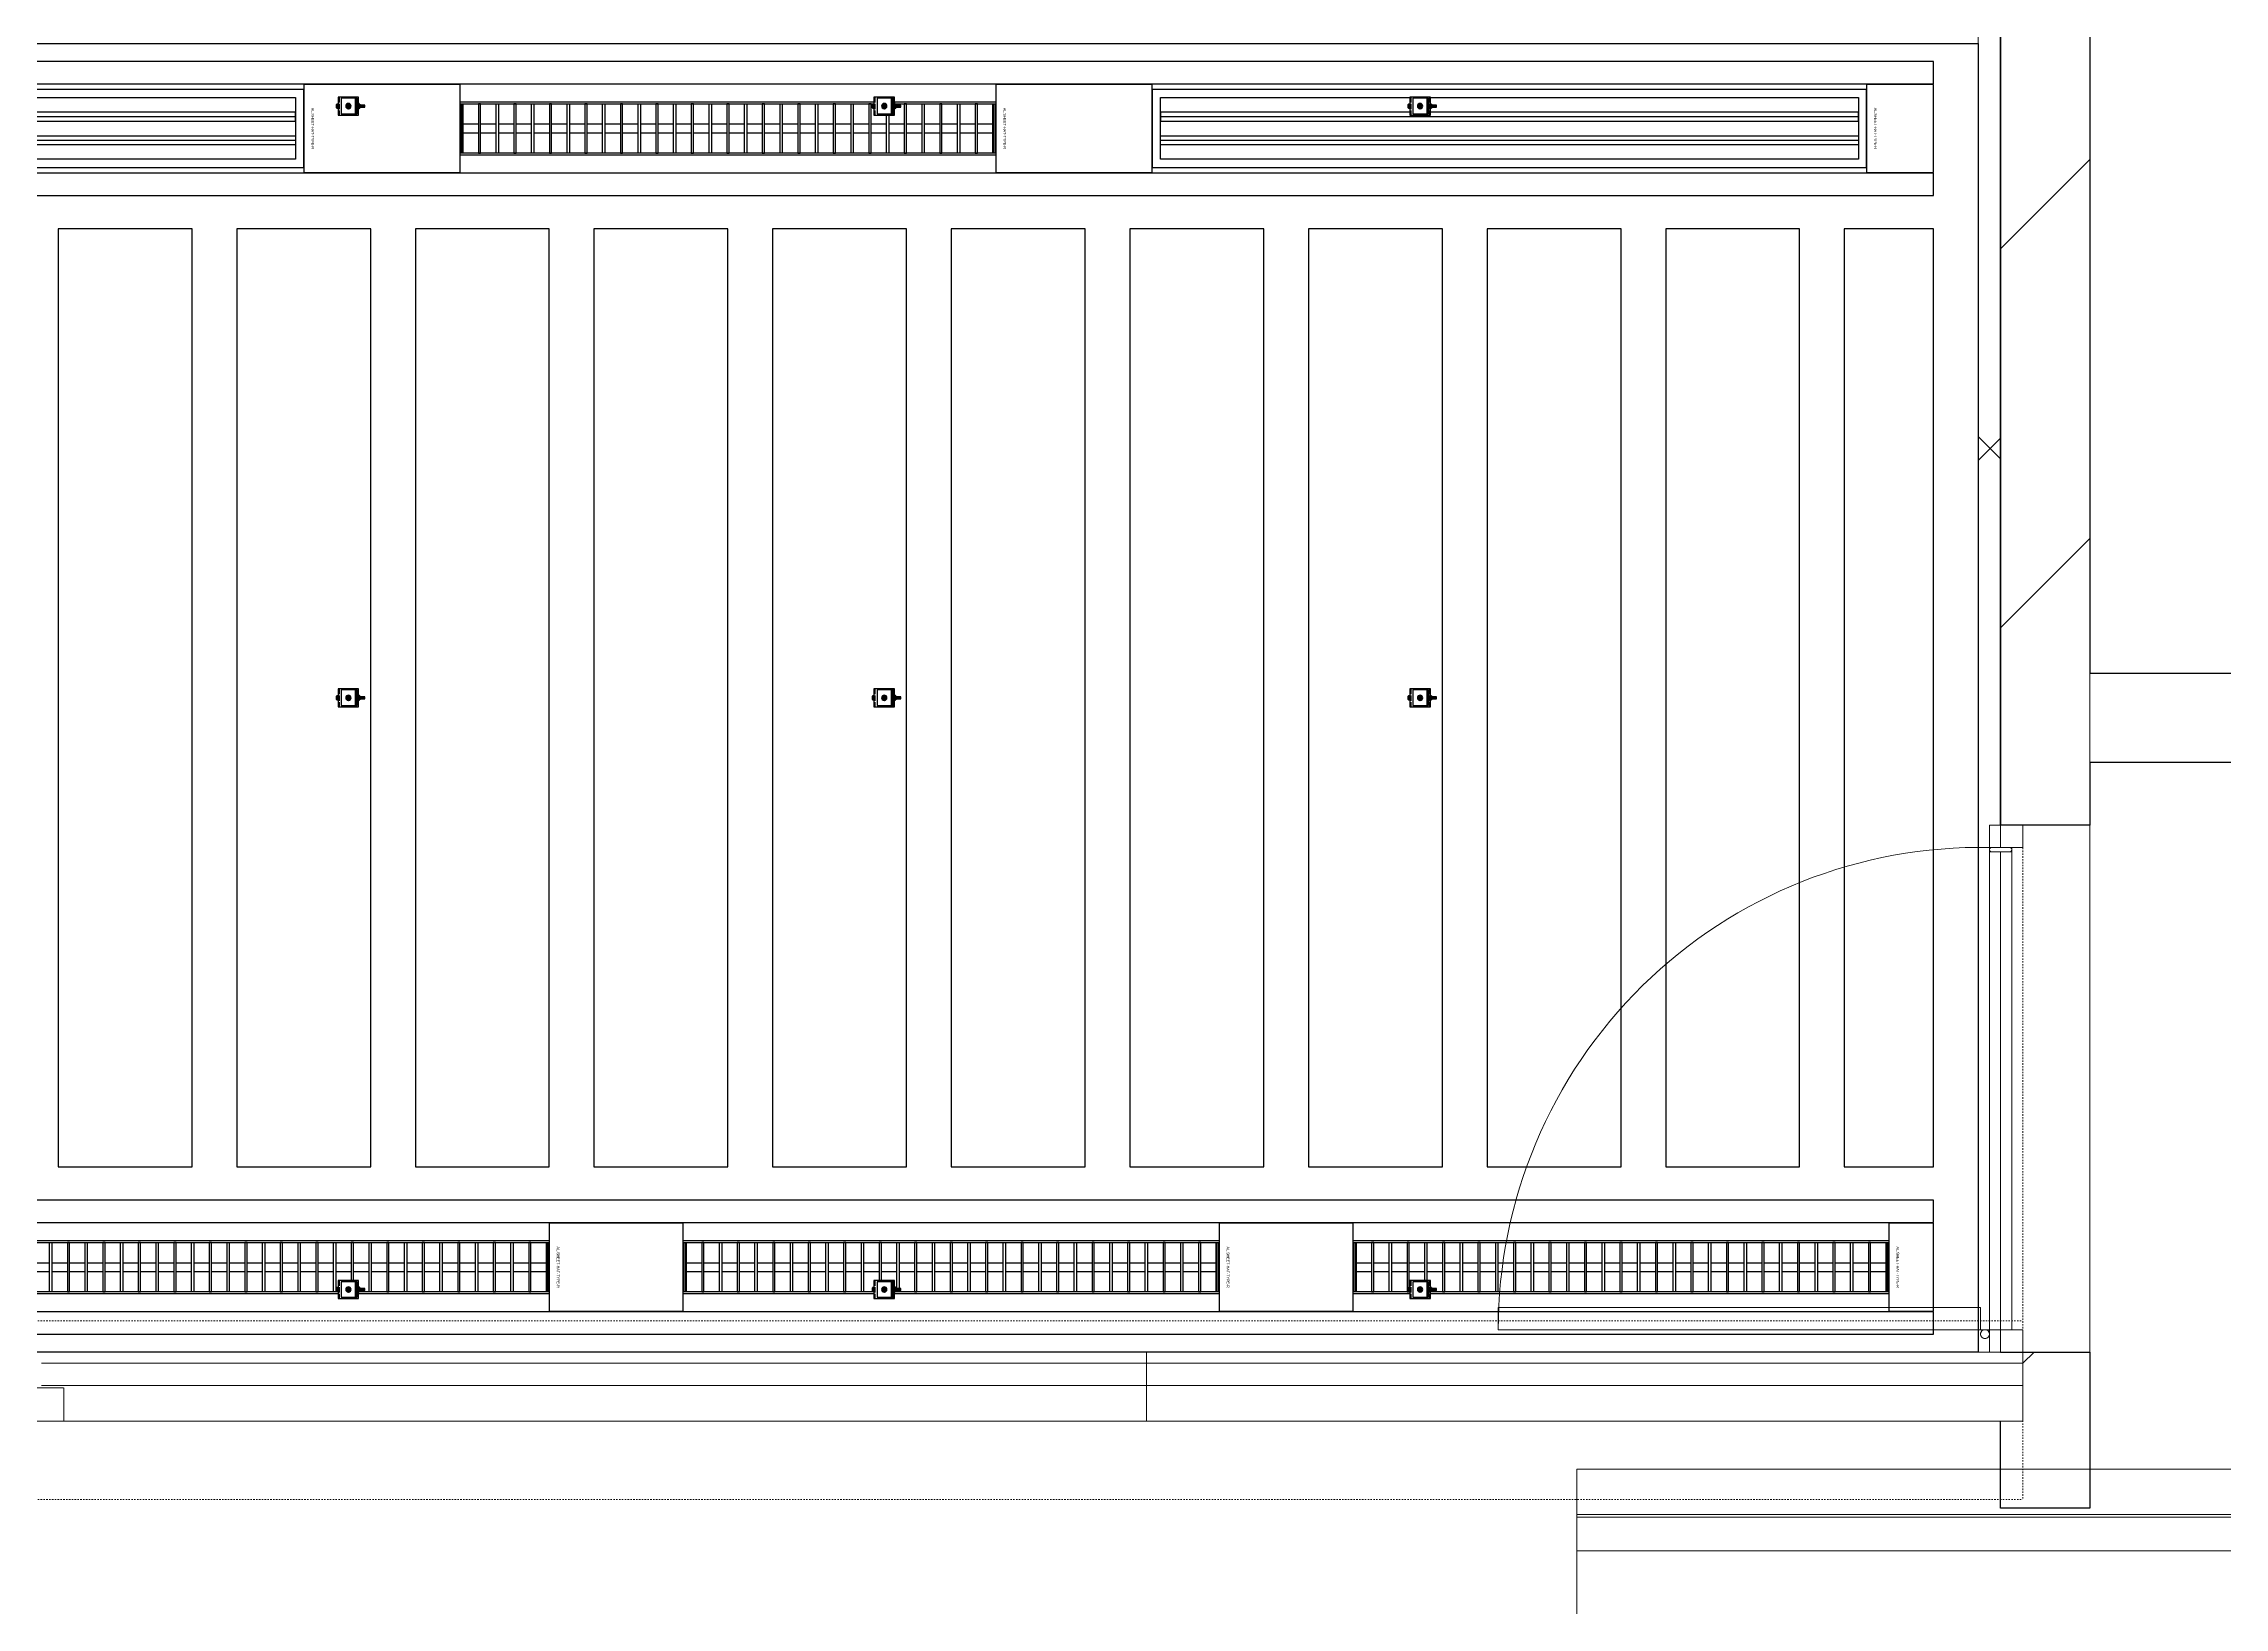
# Model space of a CAD drawing. Header units: millimetres. Extents: x -962357 to -591296, y -195428 to 59420.
# Drawn here: x -721363 to -716479, y -472 to 3030 of the extents above; entities that cross this region are included whole.
import ezdxf
from ezdxf.enums import TextEntityAlignment as Align

# ---------------------------------------------------------------- set-up
doc = ezdxf.new("R2010")
doc.units = ezdxf.units.MM
for name, pattern in [('ACAD_ISO02W100', [15, 12, -3]), ('DASH', [6.35, 3.175, -3.175]), ('DPA_Hidden 500', [1.4, 0.8, -0.6])]:
    doc.linetypes.add(name, pattern=pattern)
for name, color, linetype in [('000 - CSD_PL_001 - ASCESSORIES', 251, 'Continuous'), ('000 - H A T C H', 8, 'Continuous'), ('000 - WIPEOUT', 250, 'Continuous'), ('001 - ASCESSORIES', 251, 'Continuous'), ('008 - LIGHTING', 1, 'Continuous'), ('A04_TUBE SERIES', 2, 'Continuous'), ('A11_ALU.SOLID SHEET', 2, 'Continuous')]:
    doc.layers.add(name, color=color, linetype=linetype)
for name, color, linetype, lineweight in [('A-FLOR-E', 2, 'Continuous', 9), ('A-GENM', 1, 'Continuous', 9), ('A-GENM-HDLN', 2, 'DPA_Hidden 500', 9), ('A-WALL', 5, 'Continuous', 9), ('A-WALL-FNSH', 2, 'Continuous', 9), ('A-WALL-PATT', 1, 'Continuous', 9), ('Q-SPCQ', 2, 'Continuous', 9), ('Q-SPCQ-HDLN', 2, 'DASH', 9), ('WALL-E', 2, 'Continuous', 9)]:
    doc.layers.add(name, color=color, linetype=linetype, lineweight=lineweight)
doc.layers.get('000 - CSD_PL_001 - ASCESSORIES').off()
pattern_1 = [(45, (2.4, 1), (-424.26407, 424.26407), [])]

# ---------------------------------------------------------------- blocks, each defined once
blk = doc.blocks.new('*U606')
blk.add_attdef('EXTR.OVL-LENGTH_', (-25, -59.1), '', height=5)
blk.add_wipeout([(-25, 0), (25, 0), (25, 67400), (-25, 67400)]).dxf.layer = '000 - WIPEOUT'
at = {"layer": 'A04_TUBE SERIES', "color": 0}
blk.add_lwpolyline([(-25, 0), (25, 0), (25, 67400), (-25, 67400)], close=True, dxfattribs=at)
blk = doc.blocks.new('*U499')
at = {"layer": 'A11_ALU.SOLID SHEET', "color": 0}
blk.add_lwpolyline([(350, -98.8), (350, 98.8), (0, 98.8), (0, -98.8)], close=True, dxfattribs=at)
at = {"layer": 'Defpoints', "color": 250}
blk.add_point((0, 0), dxfattribs=at)
blk.add_text('AL.SHEET-HAT-TYPE-R', height=6, rotation=270, dxfattribs=at).set_placement((15, 0), align=Align.BOTTOM_CENTER)
blk = doc.blocks.new('*U374')
at = {"layer": '001 - ASCESSORIES', "color": 0, "linetype": 'ByBlock'}
blk.add_lwpolyline([(800, 87.5), (-800, 87.5), (-800, -87.5), (800, -87.5)], close=True, dxfattribs=at)
at = {"layer": '001 - ASCESSORIES', "linetype": 'ByBlock'}
for points in [[(-781.5, 69), (781.5, 69), (781.5, -69), (-781.5, -69)], [(781.5, 36.3), (-781.5, 36.3), (-781.5, 16.3), (781.5, 16.3)], [(-781.5, -16.3), (781.5, -16.3), (781.5, -36.3), (-781.5, -36.3)]]:
    blk.add_lwpolyline(points, close=True, dxfattribs=at)
for points in [[(781.5, 26.3), (-781.5, 26.3)], [(-781.5, -26.3), (781.5, -26.3)]]:
    blk.add_lwpolyline(points, dxfattribs=at)
blk = doc.blocks.new('*U634')
at = {"color": 1}
blk.add_wipeout([(600, -60), (-600, -60), (-600, 60), (600, 60)], dxfattribs=at).dxf.layer = '000 - WIPEOUT'
at = {"layer": '001 - ASCESSORIES', "color": 0}
blk.add_lwpolyline([(600, -60), (-600, -60), (-600, 60), (600, 60)], close=True, dxfattribs=at)
at = {"layer": '001 - ASCESSORIES'}
for points in [[(-593.5, -55), (-598.5, -55), (-598.5, 55), (-593.5, 55)], [(595, -55), (-595, -55), (-595, 55), (595, 55)], [(-558.8, -55), (-553.8, -55), (-553.8, 55), (-558.8, 55)], [(-514, -55), (-519, -55), (-519, 55), (-514, 55)], [(-479.3, -55), (-474.3, -55), (-474.3, 55), (-479.3, 55)], [(-434.6, -55), (-439.6, -55), (-439.6, 55), (-434.6, 55)], [(-399.8, -55), (-394.8, -55), (-394.8, 55), (-399.8, 55)], [(-355.1, -55), (-360.1, -55), (-360.1, 55), (-355.1, 55)], [(-320.4, -55), (-315.4, -55), (-315.4, 55), (-320.4, 55)], [(-275.6, -55), (-280.6, -55), (-280.6, 55), (-275.6, 55)], [(-240.9, -55), (-235.9, -55), (-235.9, 55), (-240.9, 55)], [(-196.2, -55), (-201.2, -55), (-201.2, 55), (-196.2, 55)], [(-161.4, -55), (-156.4, -55), (-156.4, 55), (-161.4, 55)], [(-116.7, -55), (-121.7, -55), (-121.7, 55), (-116.7, 55)], [(-82, -55), (-77, -55), (-77, 55), (-82, 55)], [(-37.2, -55), (-42.2, -55), (-42.2, 55), (-37.2, 55)], [(-2.5, -55), (2.5, -55), (2.5, 55), (-2.5, 55)], [(42.2, -55), (37.2, -55), (37.2, 55), (42.2, 55)], [(77, -55), (82, -55), (82, 55), (77, 55)], [(121.7, -55), (116.7, -55), (116.7, 55), (121.7, 55)], [(156.4, -55), (161.4, -55), (161.4, 55), (156.4, 55)], [(201.2, -55), (196.2, -55), (196.2, 55), (201.2, 55)], [(235.9, -55), (240.9, -55), (240.9, 55), (235.9, 55)], [(280.6, -55), (275.6, -55), (275.6, 55), (280.6, 55)], [(315.4, -55), (320.4, -55), (320.4, 55), (315.4, 55)], [(360.1, -55), (355.1, -55), (355.1, 55), (360.1, 55)], [(394.8, -55), (399.8, -55), (399.8, 55), (394.8, 55)], [(439.6, -55), (434.6, -55), (434.6, 55), (439.6, 55)], [(474.3, -55), (479.3, -55), (479.3, 55), (474.3, 55)], [(519, -55), (514, -55), (514, 55), (519, 55)], [(553.8, -55), (558.8, -55), (558.8, 55), (553.8, 55)], [(598.5, -55), (593.5, -55), (593.5, 55), (598.5, 55)]]:
    blk.add_lwpolyline(points, close=True, dxfattribs=at)
for points in [[(-593.5, 10), (-558.8, 10)], [(-553.8, 10), (-519, 10)], [(-514, 10), (-479.3, 10)], [(-474.3, 10), (-439.6, 10)], [(-434.6, 10), (-399.8, 10)], [(-394.8, 10), (-360.1, 10)], [(-355.1, 10), (-320.4, 10)], [(-315.4, 10), (-280.6, 10)], [(-275.6, 10), (-240.9, 10)], [(-235.9, 10), (-201.2, 10)], [(-196.2, 10), (-161.4, 10)], [(-156.4, 10), (-121.7, 10)], [(-116.7, 10), (-82, 10)], [(-77, 10), (-42.2, 10)], [(-37.2, 10), (-2.5, 10)], [(2.5, 10), (37.2, 10)], [(42.2, 10), (77, 10)], [(82, 10), (116.7, 10)], [(121.7, 10), (156.4, 10)], [(161.4, 10), (196.2, 10)], [(201.2, 10), (235.9, 10)], [(240.9, 10), (275.6, 10)], [(280.6, 10), (315.4, 10)], [(320.4, 10), (355.1, 10)], [(360.1, 10), (394.8, 10)], [(399.8, 10), (434.6, 10)], [(439.6, 10), (474.3, 10)], [(479.3, 10), (514, 10)], [(519, 10), (553.8, 10)], [(558.8, 10), (593.5, 10)], [(-593.5, -10), (-558.8, -10)], [(-553.8, -10), (-519, -10)], [(-514, -10), (-479.3, -10)], [(-474.3, -10), (-439.6, -10)], [(-434.6, -10), (-399.8, -10)], [(-394.8, -10), (-360.1, -10)], [(-355.1, -10), (-320.4, -10)], [(-315.4, -10), (-280.6, -10)], [(-275.6, -10), (-240.9, -10)], [(-235.9, -10), (-201.2, -10)], [(-196.2, -10), (-161.4, -10)], [(-156.4, -10), (-121.7, -10)], [(-116.7, -10), (-82, -10)], [(-77, -10), (-42.2, -10)], [(-37.2, -10), (-2.5, -10)], [(2.5, -10), (37.2, -10)], [(42.2, -10), (77, -10)], [(82, -10), (116.7, -10)], [(121.7, -10), (156.4, -10)], [(161.4, -10), (196.2, -10)], [(201.2, -10), (235.9, -10)], [(240.9, -10), (275.6, -10)], [(280.6, -10), (315.4, -10)], [(320.4, -10), (355.1, -10)], [(360.1, -10), (394.8, -10)], [(399.8, -10), (434.6, -10)], [(439.6, -10), (474.3, -10)], [(479.3, -10), (514, -10)], [(519, -10), (553.8, -10)], [(558.8, -10), (593.5, -10)]]:
    blk.add_lwpolyline(points, dxfattribs=at)
blk = doc.blocks.new('*U607')
blk.add_attdef('EXTR.OVL-LENGTH_', (-25, -59.1), '', height=5)
blk.add_wipeout([(-25, 0), (25, 0), (25, 67400), (-25, 67400)]).dxf.layer = '000 - WIPEOUT'
at = {"layer": 'A04_TUBE SERIES', "color": 0}
blk.add_lwpolyline([(-25, 0), (25, 0), (25, 67400), (-25, 67400)], close=True, dxfattribs=at)
blk = doc.blocks.new('*U605')
blk.add_attdef('EXTR.OVL-LENGTH_', (-25, -59.1), '', height=5)
blk.add_wipeout([(-25, 0), (25, 0), (25, 67400), (-25, 67400)]).dxf.layer = '000 - WIPEOUT'
at = {"layer": 'A04_TUBE SERIES', "color": 0}
blk.add_lwpolyline([(-25, 0), (25, 0), (25, 67400), (-25, 67400)], close=True, dxfattribs=at)
blk = doc.blocks.new('*U604')
blk.add_attdef('EXTR.OVL-LENGTH_', (-25, -59.1), '', height=5)
blk.add_wipeout([(-25, 0), (25, 0), (25, 67400), (-25, 67400)]).dxf.layer = '000 - WIPEOUT'
at = {"layer": 'A04_TUBE SERIES', "color": 0}
blk.add_lwpolyline([(-25, 0), (25, 0), (25, 67400), (-25, 67400)], close=True, dxfattribs=at)
blk = doc.blocks.new('*U500')
at = {"layer": 'A11_ALU.SOLID SHEET', "color": 0}
blk.add_lwpolyline([(300, -98.8), (300, 98.8), (0, 98.8), (0, -98.8)], close=True, dxfattribs=at)
at = {"layer": 'Defpoints', "color": 250}
blk.add_point((0, 0), dxfattribs=at)
blk.add_text('AL.SHEET-HAT-TYPE-R', height=6, rotation=270, dxfattribs=at).set_placement((15, 0), align=Align.BOTTOM_CENTER)
blk = doc.blocks.new('*U613')
at = {"color": 3}
for points in [[(-1050, -29650), (1050, -29650), (1050, -29950), (-1050, -29950)], [(-1050, -30050), (1050, -30050), (1050, -30350), (-1050, -30350)], [(-1050, -30450), (1050, -30450), (1050, -30750), (-1050, -30750)], [(-1050, -30850), (1050, -30850), (1050, -31150), (-1050, -31150)], [(-1050, -31250), (1050, -31250), (1050, -31550), (-1050, -31550)], [(-1050, -31650), (1050, -31650), (1050, -31950), (-1050, -31950)], [(-1050, -32050), (1050, -32050), (1050, -32350), (-1050, -32350)], [(-1050, -32450), (1050, -32450), (1050, -32750), (-1050, -32750)], [(-1050, -32850), (1050, -32850), (1050, -33150), (-1050, -33150)], [(-1050, -33250), (1050, -33250), (1050, -33550), (-1050, -33550)]]:
    blk.add_wipeout(points, dxfattribs=at).dxf.layer = '000 - WIPEOUT'
at = {"layer": 'A11_ALU.SOLID SHEET', "color": 0, "linetype": 'ByBlock'}
for points in [[(-1050, -29950), (1050, -29950), (1050, -29650), (-1050, -29650)], [(-1050, -30350), (1050, -30350), (1050, -30050), (-1050, -30050)], [(-1050, -30750), (1050, -30750), (1050, -30450), (-1050, -30450)], [(-1050, -31150), (1050, -31150), (1050, -30850), (-1050, -30850)], [(-1050, -31550), (1050, -31550), (1050, -31250), (-1050, -31250)], [(-1050, -31950), (1050, -31950), (1050, -31650), (-1050, -31650)], [(-1050, -32350), (1050, -32350), (1050, -32050), (-1050, -32050)], [(-1050, -32750), (1050, -32750), (1050, -32450), (-1050, -32450)], [(-1050, -33150), (1050, -33150), (1050, -32850), (-1050, -32850)], [(-1050, -33550), (1050, -33550), (1050, -33250), (-1050, -33250)]]:
    blk.add_lwpolyline(points, close=True, dxfattribs=at)
blk = doc.blocks.new('*U608')
at = {"layer": 'Defpoints'}
blk.add_point((0, 0), dxfattribs=at)
blk.add_wipeout([(1050, 250), (1050, 450), (-1050, 450), (-1050, 250)]).dxf.layer = '000 - WIPEOUT'
at = {"layer": 'A11_ALU.SOLID SHEET', "color": 0}
blk.add_lwpolyline([(1050, 250), (1050, 450), (-1050, 450), (-1050, 250)], close=True, dxfattribs=at)
at = {"layer": 'Defpoints'}
blk.add_point((0, 400), dxfattribs=at)
blk = doc.blocks.new('*U609')
at = {"layer": 'A11_ALU.SOLID SHEET', "color": 0}
blk.add_lwpolyline([(150, -98.8), (150, 98.8), (0, 98.8), (0, -98.8)], close=True, dxfattribs=at)
at = {"layer": 'Defpoints', "color": 250}
blk.add_point((0, 0), dxfattribs=at)
blk.add_text('AL.SHEET-HAT-TYPE-R', height=6, rotation=270, dxfattribs=at).set_placement((15, 0), align=Align.BOTTOM_CENTER)
blk = doc.blocks.new('*U501')
at = {"layer": 'A11_ALU.SOLID SHEET', "color": 0}
blk.add_lwpolyline([(100, -98.8), (100, 98.8), (0, 98.8), (0, -98.8)], close=True, dxfattribs=at)
at = {"layer": 'Defpoints', "color": 250}
blk.add_point((0, 0), dxfattribs=at)
blk.add_text('AL.SHEET-HAT-TYPE-R', height=6, rotation=270, dxfattribs=at).set_placement((15, 0), align=Align.BOTTOM_CENTER)
blk = doc.blocks.new('*U5836')
blk.add_lwpolyline([(-107450, -550), (27650, -550), (27650, -3480), (-107450, -3480)], close=True)
at = {"layer": '008 - LIGHTING'}
for p in [(23100, -740), (23100, -740), (23100, -740), (26600, -740), (26600, -740), (26600, -740)]:
    blk.add_blockref('*U374', p, dxfattribs=at)
at = {"layer": 'A11_ALU.SOLID SHEET', "color": 1}
for name, p in [('*U499', (23900, -740)), ('*U499', (25450, -740)), ('*U609', (27400, -740)), ('*U500', (24450, -3290)), ('*U500', (25950, -3290)), ('*U501', (27450, -3290))]:
    blk.add_blockref(name, p, dxfattribs=at)
at = {"layer": '008 - LIGHTING'}
for p in [(24850, -740), (23850, -3290), (25350, -3290), (26850, -3290)]:
    blk.add_blockref('*U634', p, dxfattribs=at)
at = {"layer": 'A04_TUBE SERIES', "linetype": 'ByBlock', "rotation": 270}
for name, p in [('*U607', (-39850, -615)), ('*U606', (-39850, -865)), ('*U604', (-39850, -3165)), ('*U605', (-39850, -3415))]:
    blk.add_blockref(name, p, dxfattribs=at)
at = {"layer": 'A11_ALU.SOLID SHEET', "linetype": 'ByBlock', "rotation": 90}
blk.add_blockref('*U613', (-6300, -2015), dxfattribs=at)
at = {"layer": '008 - LIGHTING'}
for p in [(24850, -740), (23850, -3290), (25350, -3290), (26850, -3290)]:
    blk.add_blockref('*U634', p, dxfattribs=at)
at = {"layer": 'A11_ALU.SOLID SHEET', "linetype": 'ByBlock', "rotation": 270}
blk.add_blockref('*U608', (27100, -2015), dxfattribs=at)
at = {"layer": '008 - LIGHTING'}
for p in [(24850, -740), (23850, -3290), (25350, -3290), (26850, -3290)]:
    blk.add_blockref('*U634', p, dxfattribs=at)
blk = doc.blocks.new('Structure Guage3 - Structure Guage-9321268-4180-01 LOWER PLATFORM LEVEL - REFLECTED CEILING PLAN')
at = {"layer": 'A-GENM'}
for p, q in [((-717008.3, -264.6), (-717008.3, -163.5)), ((-717008.3, -163.5), (-708629.3, -163.5)), ((-708629.3, -264.6), (-717008.3, -264.6)), ((-717008.3, -264.6), (-717008.3, -271)), ((-717008.3, -271), (-717008.3, -346)), ((-717008.3, -271), (-708629.3, -271)), ((-717008.3, -346), (-717008.3, -1170)), ((-717008.3, -346), (-708629.3, -346))]:
    blk.add_line(p, q, dxfattribs=at)
blk = doc.blocks.new('DPA_Speciality_PlatformScreenDoor - Length_135300-12767973-4180-01 LOWER PLATFORM LEVEL - REFLECTED CEILING PLAN')
at = {"layer": 'A-GENM'}
for p, q in [((832.8, -330), (956.6, -330)), ((843.4, -330), (896.5, -330)), ((892.9, -330), (946, -330)), ((3090.3, -330), (3214.1, -330)), ((3100.9, -330), (3154, -330)), ((3150.4, -330), (3203.5, -330)), ((-75, -380), (-75, -1460)), ((-75, -1460), (-75, -380)), ((-25, -380), (-25, -1460)), ((-25, -1460), (-25, -380)), ((-5, -430), (-5, -380)), ((1075, -380), (-5, -380)), ((1075, -430), (1075, -380)), ((1075, -430), (-5, -430))]:
    blk.add_line(p, q, dxfattribs=at)
blk.add_arc((-5, -380), 1080, 268.9389, 0, dxfattribs=at)
at = {"layer": 'A-GENM-HDLN'}
for p, q in [((4287.5, -250), (4287.5, -175)), ((5037.5, -175), (4287.5, -175)), ((5037.5, -250), (4287.5, -250))]:
    blk.add_line(p, q, dxfattribs=at)
at = {"layer": 'Q-SPCQ'}
for p, q in [((-100, -175), (-100, -330)), ((-100, -175), (1862.5, -175)), ((-100, -200), (-100, -187.5)), ((1862.5, -175), (1862.5, -330)), ((1862.5, -175), (4337.5, -175)), ((1862.5, -330), (1862.5, -175)), ((1862.5, -200), (1862.5, -187.5)), ((1862.5, -187.5), (1862.5, -200)), ((-100, -305), (-100, -200)), ((1862.5, -305), (1862.5, -200)), ((1862.5, -200), (1862.5, -305)), ((-100, -255), (1862.5, -255)), ((1862.5, -255), (-100, -255)), ((-100, -255), (-100, -305)), ((-100, -305), (-100, -255)), ((-50, -255), (1812.5, -255)), ((1812.5, -255), (-50, -255)), ((1802.5, -255), (-40, -255)), ((-40, -255), (1802.5, -255)), ((1862.5, -255), (4337.5, -255)), ((4337.5, -255), (1862.5, -255)), ((1862.5, -255), (1862.5, -305)), ((1862.5, -305), (1862.5, -255)), ((1862.5, -305), (1862.5, -255)), ((1862.5, -305), (1862.5, -255)), ((1912.5, -255), (4284.8, -255)), ((4284.8, -255), (1912.5, -255)), ((4277.5, -255), (1922.5, -255)), ((1922.5, -255), (4277.5, -255)), ((-100, -317.5), (-100, -305)), ((-100, -305), (-90, -305)), ((1862.5, -305), (-100, -305)), ((-100, -305), (-100, -330)), ((-100, -330), (-100, -305)), ((-100, -305), (1862.5, -305)), ((1862.5, -305), (-100, -305)), ((-100, -380), (-100, -330)), ((-100, -330), (-100, -380)), ((-100, -330), (-50, -330)), ((-50, -330), (-100, -330)), ((-100, -330), (1862.5, -330)), ((-100, -330), (1862.5, -330)), ((-90, -330), (-100, -330)), ((-90, -305), (1852.5, -305)), ((1852.5, -305), (-90, -305)), ((-90, -305), (1852.5, -305)), ((1852.5, -330), (-90, -330)), ((1852.5, -330), (-90, -330)), ((-90, -330), (1852.5, -330)), ((-50, -305), (1812.5, -305)), ((1812.5, -305), (-50, -305)), ((-50, -380), (-50, -330)), ((-50, -330), (-50, -380)), ((-50, -380), (-50, -330)), ((-50, -330), (-50, -380)), ((-50, -330), (-25, -330)), ((-25, -330), (-50, -330)), ((-40, -305), (1802.5, -305)), ((1802.5, -305), (-40, -305)), ((-40, -305), (1802.5, -305)), ((1802.5, -305), (-40, -305)), ((1802.5, -305), (-40, -305)), ((-40, -305), (1802.5, -305)), ((-40, -330), (1802.5, -330)), ((1802.5, -330), (-40, -330)), ((-40, -330), (1802.5, -330)), ((1802.5, -330), (-40, -330)), ((-25, -380), (-25, -330)), ((1852.5, -305), (1862.5, -305)), ((1862.5, -330), (1852.5, -330)), ((1862.5, -317.5), (1862.5, -305)), ((1862.5, -305), (1872.5, -305)), ((4337.5, -305), (1862.5, -305)), ((1862.5, -305), (1862.5, -330)), ((1862.5, -330), (1862.5, -305)), ((1862.5, -305), (4337.5, -305)), ((4337.5, -305), (1862.5, -305)), ((1862.5, -305), (1862.5, -317.5)), ((1862.5, -305), (1862.5, -330)), ((1862.5, -330), (1862.5, -305)), ((1862.5, -330), (4337.5, -330)), ((1862.5, -330), (4337.5, -330)), ((1872.5, -330), (1862.5, -330)), ((1872.5, -305), (4327.5, -305)), ((4327.5, -305), (1872.5, -305)), ((1872.5, -305), (4327.5, -305)), ((4327.5, -330), (1872.5, -330)), ((4327.5, -330), (1872.5, -330)), ((1872.5, -330), (4327.5, -330)), ((1912.5, -305), (4284.8, -305)), ((4284.8, -305), (1912.5, -305)), ((1922.5, -305), (4277.5, -305)), ((4277.5, -305), (1922.5, -305)), ((1922.5, -305), (4277.5, -305)), ((4277.5, -305), (1922.5, -305)), ((4277.5, -305), (1922.5, -305)), ((1922.5, -305), (4277.5, -305)), ((1922.5, -330), (4277.5, -330)), ((4277.5, -330), (1922.5, -330)), ((1922.5, -330), (4277.5, -330)), ((4277.5, -330), (1922.5, -330)), ((4327.5, -305), (4337.5, -305)), ((4337.5, -330), (4327.5, -330)), ((-50, -380), (-100, -380)), ((-50, -380), (-100, -380)), ((-75, -1450), (-75, -380)), ((-75, -380), (-75, -1450)), ((-73.5, -380), (-50, -380)), ((-73.5, -380), (-50, -380)), ((-50, -1450), (-50, -380)), ((-50, -380), (-50, -1450)), ((-50, -380), (-25, -380)), ((-50, -380), (-25, -380)), ((-50, -1450), (-50, -380)), ((-50, -380), (-50, -1450)), ((-25, -380), (-50, -380)), ((-25, -380), (-50, -380)), ((-25, -1450), (-25, -380)), ((-25, -380), (-25, -1450)), ((-75, -410), (-75, -1420)), ((-75, -1420), (-75, -410)), ((-75, -1420), (-75, -410)), ((-75, -410), (-75, -1420)), ((-75, -410), (-75, -1420)), ((-75, -1420), (-75, -410)), ((-50, -400), (-50, -1430)), ((-50, -1430), (-50, -400)), ((-50, -400), (-50, -1430)), ((-50, -1430), (-50, -400)), ((-50, -410), (-50, -1420)), ((-50, -1420), (-50, -410)), ((-50, -410), (-50, -1420)), ((-50, -1420), (-50, -410)), ((-50, -1420), (-50, -410)), ((-50, -410), (-50, -1420)), ((-25, -400), (-25, -1430)), ((-25, -1430), (-25, -400)), ((-25, -400), (-25, -1430)), ((-25, -1430), (-25, -400)), ((-100, -1460), (-100, -1510)), ((-100, -1510), (-100, -1460)), ((-100, -1460), (-50, -1460)), ((-50, -1460), (-100, -1460)), ((-75, -1450), (-50, -1450)), ((-50, -1450), (-73.5, -1450)), ((-30, -1450), (-70, -1450)), ((-70, -1450), (-30, -1450)), ((-70, -1460), (-30, -1460)), ((-30, -1460), (-70, -1460)), ((-25, -1450), (-50, -1450)), ((-50, -1450), (-25, -1450)), ((-50, -1460), (-50, -1510)), ((-50, -1510), (-50, -1460)), ((-50, -1460), (-50, -1510)), ((-50, -1510), (-50, -1460)), ((-50, -1460), (-25, -1460)), ((-25, -1460), (-50, -1460)), ((-25, -1510), (-25, -1460)), ((-50, -1510), (-100, -1510)), ((-50, -1510), (-100, -1510)), ((-25, -1510), (-50, -1510))]:
    blk.add_line(p, q, dxfattribs=at)
for centre, radius, start, end in [((-15, -370), 10, 90, 195), ((-15, -370), 10, 90, 195), ((-15, -370), 10, 90, 195), ((-15, -370), 10, 90, 270), ((-15, -370), 10, 210, 270), ((-15, -370), 10, 210, 270), ((-15, -370), 10, 210, 270), ((-15, -370), 10, 60, 90), ((-15, -370), 10, 60, 90), ((-15, -370), 10, 60, 90), ((-15, -370), 10, 270, 90), ((-15, -370), 10, 270, 330), ((-15, -370), 10, 270, 330), ((-15, -370), 10, 270, 330), ((-15, -370), 10, 345, 15), ((-15, -370), 10, 345, 15), ((-15, -370), 10, 345, 15), ((-70, -1455), 5, 90, 270), ((-70, -1455), 5, 90, 270), ((-30, -1455), 5, 270, 90), ((-30, -1455), 5, 270, 90)]:
    blk.add_arc(centre, radius, start, end, dxfattribs=at)
at = {"layer": 'Q-SPCQ-HDLN'}
for p, q in [((-100, -1510), (-100, 0)), ((135200, 0), (-100, 0)), ((135200, -330), (-100, -330)), ((135200, -400), (-100, -400))]:
    blk.add_line(p, q, dxfattribs=at)
blk = doc.blocks.new('C-1-PP19-AR-4180-01-B_20250908-040939_EXDOWNLIGHT')
at = {"layer": 'A-GENM'}
blk.add_blockref('Structure Guage3 - Structure Guage-9321268-4180-01 LOWER PLATFORM LEVEL - REFLECTED CEILING PLAN', (743759.3, -3579), dxfattribs=at)
at = {"layer": 'Q-SPCQ', "rotation": 180}
blk.add_blockref('DPA_Speciality_PlatformScreenDoor - Length_135300-12767973-4180-01 LOWER PLATFORM LEVEL - REFLECTED CEILING PLAN', (27650, -3810), dxfattribs=at)
blk = doc.blocks.new('000 - ASSCESSORIES_FAMELINE_GALV.BRACKET_FITTING_L-PROFILE_BK-08_TOP_VIEW')
at = {"linetype": 'Continuous'}
blk.add_wipeout([(-17.5, 19), (-17.5, -16), (17.5, -16), (17.5, 19)], dxfattribs=at).dxf.layer = '000 - WIPEOUT'
at = {"layer": '001 - ASCESSORIES', "linetype": 'ByBlock'}
blk.add_lwpolyline([(-17.5, 19), (17.5, 19), (17.5, 16), (-17.5, 16)], close=True, dxfattribs=at)
at = {"layer": '001 - ASCESSORIES', "color": 0, "linetype": 'Continuous'}
blk.add_lwpolyline([(-17.5, 19), (-17.5, -16), (17.5, -16), (17.5, 19)], close=True, dxfattribs=at)
at = {"layer": '001 - ASCESSORIES'}
blk.add_circle((0, 0), 3.5, dxfattribs=at)
blk = doc.blocks.new('*U492')
at = {"layer": '001 - ASCESSORIES', "color": 0}
blk.add_blockref('000 - ASSCESSORIES_FAMELINE_GALV.BRACKET_FITTING_L-PROFILE_BK-08_TOP_VIEW', (0, 0), dxfattribs=at)
blk = doc.blocks.new('000 - DYNAMIC_VIEW_ASSCESSORIES_GALV.STUD_FULL_THREAD_1-4_TOP_VIEW')
at = {"layer": '000 - H A T C H'}
h = blk.add_hatch(color=250, dxfattribs=at)
h.dxf.hatch_style = 1
edge = h.paths.add_edge_path()
edge.add_arc((0, 0), 3.18, 0, 360)
at = {"layer": '001 - ASCESSORIES', "color": 0}
blk.add_circle((0, 0), 3.18, dxfattribs=at)
blk = doc.blocks.new('*U485')
at = {"layer": '001 - ASCESSORIES', "color": 0}
blk.add_blockref('000 - DYNAMIC_VIEW_ASSCESSORIES_GALV.STUD_FULL_THREAD_1-4_TOP_VIEW', (0, 0), dxfattribs=at)
blk = doc.blocks.new('000 - ASSCESSORIES_FAMELINE_GALV.BRACKET_FITTING_U-PROFILE_BK-07_TOP_VIEW')
at = {"linetype": 'Continuous'}
blk.add_wipeout([(20, -23), (20, 23), (-20, 23), (-20, -23)], dxfattribs=at).dxf.layer = '000 - WIPEOUT'
at = {"layer": '001 - ASCESSORIES', "linetype": 'ACAD_ISO02W100'}
for p, q in [((20, 21), (-20, 21)), ((20, -21), (-20, -21))]:
    blk.add_line(p, q, dxfattribs=at)
at = {"layer": '001 - ASCESSORIES', "color": 0, "linetype": 'Continuous'}
blk.add_lwpolyline([(20, -23), (20, 23), (-20, 23), (-20, -23)], close=True, dxfattribs=at)
at = {"layer": '001 - ASCESSORIES', "linetype": 'Continuous'}
blk.add_circle((0, 0), 3.5, dxfattribs=at)
blk = doc.blocks.new('*U489')
at = {"layer": '001 - ASCESSORIES', "color": 0, "linetype": 'ByBlock'}
blk.add_blockref('000 - ASSCESSORIES_FAMELINE_GALV.BRACKET_FITTING_U-PROFILE_BK-07_TOP_VIEW', (0, 0), dxfattribs=at)
blk = doc.blocks.new('*U281')
at = {"layer": '001 - ASCESSORIES', "color": 0}
blk.add_lwpolyline([(4.6, 0), (2.3, 4), (-2.3, 4), (-4.6, 0), (-2.3, -4), (2.3, -4)], close=True, dxfattribs=at)
at = {"layer": '001 - ASCESSORIES', "color": 8}
blk.add_circle((0, 0), 3.85, dxfattribs=at)
at = {"layer": '001 - ASCESSORIES', "color": 0}
blk.add_circle((0, 0), 2.6, dxfattribs=at)
blk = doc.blocks.new('*U639')
at = {"layer": '000 - CSD_PL_001 - ASCESSORIES', "color": 0, "rotation": 270}
blk.add_blockref('*U281', (0, 0), dxfattribs=at)
blk = doc.blocks.new('*U308')
at = {"layer": '001 - ASCESSORIES'}
blk.add_lwpolyline([(-0.3, -4.5), (-0.3, -2.5, -19.949874), (0.3, -2.5), (0.3, -4.5)], format="xyb", dxfattribs=at)
blk.add_arc((0, 0), 4.5, 273.1847, 266.8153, dxfattribs=at)
blk = doc.blocks.new('000 - ASSCESSORIES_SPRING_WASHER_M5_TOP_VIEW')
at = {"color": 6}
blk.add_blockref('*U308', (0, 0), dxfattribs=at)
blk = doc.blocks.new('*U641')
at = {"color": 6}
blk.add_blockref('000 - ASSCESSORIES_SPRING_WASHER_M5_TOP_VIEW', (0, 0), dxfattribs=at)
blk = doc.blocks.new('*U307')
at = {"layer": '001 - ASCESSORIES'}
blk.add_lwpolyline([(-0.3, -6), (-0.3, -2.5, -19.949874), (0.2, -2.5), (0.2, -6)], format="xyb", dxfattribs=at)
blk.add_arc((0, 0), 6, 273.1847, 266.8153, dxfattribs=at)
blk = doc.blocks.new('000 - ASSCESSORIES_WASHER_M5_TOP_VIEW')
at = {"color": 6}
blk.add_blockref('*U307', (0, 0), dxfattribs=at)
blk = doc.blocks.new('*U640')
at = {"color": 6}
blk.add_blockref('000 - ASSCESSORIES_WASHER_M5_TOP_VIEW', (0, 0), dxfattribs=at)
blk = doc.blocks.new('*U282')
at = {"color": 1}
for p, q in [((-3.5, 3.5), (3.5, 3.5)), ((-3.5, 0), (3.5, 0))]:
    blk.add_line(p, q, dxfattribs=at)
at = {"color": 0}
for points in [[(-2.3, 3.2, 0.249855), (-4.6, 3.2), (-4.6, 0.3, 0.249855), (-2.3, 0.3)], [(2.3, 3.2, 0.062432), (0, 3.5, 0.062432), (-2.3, 3.2), (-2.3, 0.3, 0.061701), (0, 0, 0.061701), (2.3, 0.3)], [(4.6, 3.2, 0.249855), (2.3, 3.2), (2.3, 0.3, 0.249855), (4.6, 0.3)]]:
    blk.add_lwpolyline(points, format="xyb", close=True, dxfattribs=at)
blk = doc.blocks.new('*U296')
at = {"layer": '000 - H A T C H'}
h = blk.add_hatch(dxfattribs=at)
h.set_pattern_fill('ANSI35', color=8, scale=4, angle=65)
h.set_pattern_definition([(110, (-0.5, 0), (-0.939693, -0.34202), []), (110, (-0.2012, 0.6409), (-0.939693, -0.34202), [1.25, -0.25, 0, -0.25])])
h.paths.add_polyline_path([(0, -2.5), (59.5, -2.5), (59.5, 2.5), (0, 2.5)])
at = {"color": 8}
blk.add_line((59.5, -2.5), (59.5, 2.5), dxfattribs=at)
at = {"color": 1}
blk.add_lwpolyline([(59.5, 2.5), (0, 2.5), (0, -2.5), (59.5, -2.5), (60, -2), (60, 2)], close=True, dxfattribs=at)
blk = doc.blocks.new('*U448')
at = {"layer": '000 - H A T C H'}
h = blk.add_hatch(color=250, dxfattribs=at)
h.dxf.hatch_style = 1
edge = h.paths.add_edge_path()
edge.add_line((-0.3, -4.6), (-3.2, -4.6))
edge.add_arc((-1, -3.5), 2.45, 180, 208.0569, ccw=False)
edge.add_line((-3.5, -3.5), (-3.5, 0))
edge.add_arc((5.9, 0), 9.36, 179.9761, 180.0239, ccw=False)
edge.add_line((-3.5, 0), (-3.5, 0))
edge.add_arc((5.9, 0), 9.36, 179.9761, 180.0239, ccw=False)
edge.add_line((-3.5, 0), (-3.5, 3.5))
edge.add_arc((-1, 3.5), 2.45, 151.9431, 180, ccw=False)
edge.add_line((-3.2, 4.6), (-0.3, 4.6))
edge.add_arc((-2.5, 3.5), 2.45, 360, 388.0569, ccw=False)
edge.add_line((0, 3.5), (0, -3.5))
edge.add_arc((-2.5, -3.5), 2.45, 331.9431, 360, ccw=False)
blk.add_blockref('*U296', (0, 0))
at = {"layer": '001 - ASCESSORIES', "rotation": 90}
blk.add_blockref('*U282', (0, 0), dxfattribs=at)
blk = doc.blocks.new('*U306')
blk.add_wipeout([(-6, 0.65), (6, 0.65), (6, -0.65), (-6, -0.65)]).dxf.layer = '000 - WIPEOUT'
at = {"layer": '001 - ASCESSORIES'}
blk.add_lwpolyline([(-6, 0.65), (6, 0.65), (6, -0.65), (-6, -0.65)], close=True, dxfattribs=at)
blk.add_wipeout([(0.1, -0.65), (6, -0.65), (6, 0.65), (0.1, 0.65)]).dxf.layer = '000 - WIPEOUT'
blk.add_wipeout([(-0.1, -0.65), (-6, -0.65), (-6, 0.65), (-0.1, 0.65)]).dxf.layer = '000 - WIPEOUT'
for points in [[(-0.1, -0.65), (-6, -0.65), (-6, 0.65), (-0.1, 0.65)], [(0.1, -0.65), (6, -0.65), (6, 0.65), (0.1, 0.65)]]:
    blk.add_lwpolyline(points, close=True, dxfattribs=at)
blk = doc.blocks.new('000 - ASSCESSORIES_WASHER_M5_FRONT-SIDE-BACK_VIEW')
at = {"color": 6}
blk.add_blockref('*U306', (0, 0), dxfattribs=at)
blk = doc.blocks.new('*U637')
at = {"color": 6}
blk.add_blockref('000 - ASSCESSORIES_WASHER_M5_FRONT-SIDE-BACK_VIEW', (0, 0), dxfattribs=at)
blk = doc.blocks.new('*U309')
blk.add_wipeout([(-4.5, 0.65), (4.5, 0.65), (4.5, -0.65), (-4.5, -0.65)]).dxf.layer = '000 - WIPEOUT'
at = {"layer": '001 - ASCESSORIES'}
blk.add_lwpolyline([(-4.5, 0.65), (4.5, 0.65), (4.5, -0.65), (-4.5, -0.65)], close=True, dxfattribs=at)
blk.add_wipeout([(0.1, -0.95), (4.5, -0.65), (4.5, 0.65), (0.1, 0.35)]).dxf.layer = '000 - WIPEOUT'
blk.add_wipeout([(-0.1, -0.35), (-4.5, -0.65), (-4.5, 0.65), (-0.1, 0.95)]).dxf.layer = '000 - WIPEOUT'
for points in [[(-0.1, -0.35), (-4.5, -0.65), (-4.5, 0.65), (-0.1, 0.95)], [(0.1, -0.95), (4.5, -0.65), (4.5, 0.65), (0.1, 0.35)]]:
    blk.add_lwpolyline(points, close=True, dxfattribs=at)
blk = doc.blocks.new('000 - ASSCESSORIES_SPRING_WASHER_M5_FRONT-SIDE-BACK_VIEW')
at = {"color": 6}
blk.add_blockref('*U309', (0, 0), dxfattribs=at)
blk = doc.blocks.new('*U638')
at = {"color": 6}
blk.add_blockref('000 - ASSCESSORIES_SPRING_WASHER_M5_FRONT-SIDE-BACK_VIEW', (0, 0), dxfattribs=at)
blk = doc.blocks.new('*U486')
at = {"layer": '001 - ASCESSORIES'}
blk.add_blockref('*U448', (-23, 0), dxfattribs=at)
at = {"layer": '001 - ASCESSORIES', "color": 6, "rotation": 180}
for name in ['*U640', '*U641']:
    blk.add_blockref(name, (0, 0), dxfattribs=at)
at = {"layer": '001 - ASCESSORIES', "color": 2, "rotation": 270}
blk.add_blockref('*U639', (0, 0), dxfattribs=at)
blk.add_blockref('*U639', (0, 0), dxfattribs=at)
at = {"layer": '001 - ASCESSORIES', "color": 0, "rotation": 90}
blk.add_blockref('*U489', (0, 0), dxfattribs=at)
at = {"layer": '001 - ASCESSORIES', "color": 0, "rotation": 270}
blk.add_blockref('*U492', (0, 0), dxfattribs=at)
at = {"layer": '001 - ASCESSORIES', "color": 6}
for name in ['*U640', '*U641']:
    blk.add_blockref(name, (0, 0), dxfattribs=at)
at = {"layer": '001 - ASCESSORIES', "color": 2, "rotation": 90}
blk.add_blockref('*U639', (0, 0), dxfattribs=at)
blk.add_blockref('*U639', (0, 0), dxfattribs=at)
at = {"layer": '001 - ASCESSORIES', "color": 1}
blk.add_blockref('*U485', (0, 0), dxfattribs=at)
at = {"layer": '001 - ASCESSORIES', "rotation": 90}
blk.add_blockref('*U637', (23.65, 0), dxfattribs=at)
blk.add_blockref('*U638', (25.25, 0), dxfattribs=at)
blk = doc.blocks.new('C-1-PP19-AR-4180-01-B_20250903-141828_ERROR_HANGING')
at = {"layer": '000 - CSD_PL_001 - ASCESSORIES', "linetype": 'ByBlock'}
for p in [(24000, -690), (25200, -690), (26400, -690), (24000, -2015), (25200, -2015), (26400, -2015), (24000, -3340), (25200, -3340), (26400, -3340)]:
    blk.add_blockref('*U486', p, dxfattribs=at)

msp = doc.modelspace()

# ---------------------------------------------------------------- hatches: boundary and pattern name
at = {"layer": 'A-WALL-PATT'}
h = msp.add_hatch(dxfattribs=at)
h.set_pattern_fill('FP_3', color=256, style=0, pattern_type=2)
h.set_pattern_definition([(45, (2.4, 1), (-1060.6602, 1060.6602), []), (135, (2.4, 1), (-1060.6602, -1060.6602), [])])
h.paths.add_polyline_path([(-717030, 100), (-717005, 100), (-717005.3, 150), (-717030, 145), (-717030, 131.3)])
h.paths.add_polyline_path([(-717020, 131.3), (-717023.7, 145), (-717005.3, 142.6), (-717012.1, 137.4)])
h.paths.add_polyline_path([(-717030, 1230), (-717005, 1230), (-717005, 1280), (-716980, 1280), (-716980, 4130), (-717030, 4130), (-717030, 2506)])
h = msp.add_hatch(dxfattribs=at)
h.set_pattern_fill('FP_2', color=256, style=0, pattern_type=2)
h.set_pattern_definition(pattern_1)
h.paths.add_polyline_path([(-716780, -250), (-716780, 100), (-716930, 100), (-716930, -55), (-716980, -55), (-716980, -250), (-716930, -250)])
h.paths.add_polyline_path([(-716930, 1280), (-716780, 1280), (-716780, 4130), (-716980, 4130), (-716980, 1280), (-716956.5, 1280)])
h = msp.add_hatch(dxfattribs=at)
h.set_pattern_fill('FP_2', color=256, style=0, pattern_type=2)
h.set_pattern_definition(pattern_1)
h.paths.add_polyline_path([(-709550, 1420), (-709550, 1620), (-716780, 1620), (-716780, 1420), (-709692.7, 1420)])

# ---------------------------------------------------------------- linework, layer by layer
at = {"layer": 'A-FLOR-E'}
for p, q in [((-716780, 1420), (-716780, 4130)), ((-716780, 4130), (-716780, 1420)), ((-706290, 1420), (-716780, 1420)), ((-716780, 1420), (-706290, 1420))]:
    msp.add_line(p, q, dxfattribs=at)
at = {"layer": 'A-WALL', "color": 7, "lineweight": 25}
for p, q in [((-716980, 1280), (-716980, 4130)), ((-716980, 4130), (-716980, 1280)), ((-716780, 4130), (-716780, 1620)), ((-716780, 1620), (-709550, 1620)), ((-709550, 1420), (-716780, 1420)), ((-716780, 1420), (-716780, 1280)), ((-716780, 1280), (-716980, 1280)), ((-716980, 100), (-716780, 100)), ((-716780, 100), (-716780, -250)), ((-716980, -250), (-716980, -55)), ((-716780, -250), (-716980, -250))]:
    msp.add_line(p, q, dxfattribs=at)
at = {"layer": 'A-WALL-FNSH', "color": 250}
for p, q in [((-717030, 1230), (-717030, 4130)), ((-716980, 1280), (-716980, 1230)), ((-716980, 1230), (-717030, 1230)), ((-717030, 100), (-717030, 150)), ((-717030, 150), (-716980, 150)), ((-716980, 150), (-716980, 100)), ((-716980, 100), (-717030, 100))]:
    msp.add_line(p, q, dxfattribs=at)
at = {"layer": 'WALL-E'}
for p, q in [((-716980, 1280), (-716780, 1280)), ((-716980, 1280), (-716980, 1230)), ((-716780, 100), (-716780, 1280)), ((-717030, 1230), (-717030, 150)), ((-716980, 1230), (-717030, 1230)), ((-716980, 150), (-717030, 150)), ((-716980, 150), (-716980, 100)), ((-716980, 100), (-716780, 100))]:
    msp.add_line(p, q, dxfattribs=at)

# ---------------------------------------------------------------- next in the draw order: block references
msp.add_blockref('*U5836', (-744680, 3580))

# ---------------------------------------------------------------- next in the draw order: block references
msp.add_blockref('C-1-PP19-AR-4180-01-B_20250908-040939_EXDOWNLIGHT', (-744680, 3580))

# ---------------------------------------------------------------- next in the draw order: block references
msp.add_blockref('C-1-PP19-AR-4180-01-B_20250903-141828_ERROR_HANGING', (-744680, 3580))

doc.saveas('drawing.dxf')
